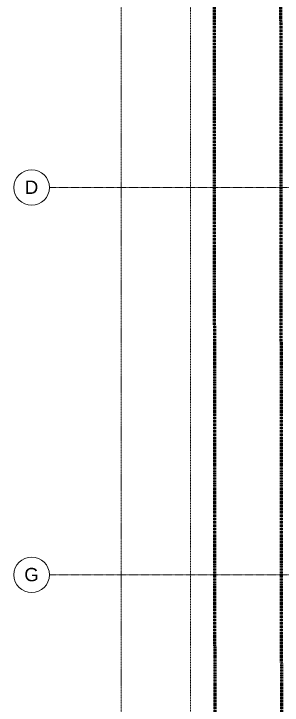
# Model space of a CAD drawing. Header units: inches. Extents: x -4169 to -1846, y 9706 to 12377.
# Drawn here: x -4168 to -3927, y 10350 to 10973 of the extents above; entities that cross this region are included whole.
import ezdxf

# ---------------------------------------------------------------- set-up
doc = ezdxf.new("R2010")
doc.units = ezdxf.units.IN
doc.header["$MEASUREMENT"] = 0
for name, pattern in [('Aligning Line 1_8_', [0.25, 0.125, -0.125]), ('Double Dash 3_8_', [1, 0.375, -0.125, 0.125, -0.125, 0.125, -0.125]), ('Grid Line 1_2_', [0.875, 0.5, -0.125, 0.125, -0.125])]:
    doc.linetypes.add(name, pattern=pattern)
for name, color, linetype, lineweight in [('0-1', 7, 'Continuous', 5), ('0-3', 147, 'Aligning Line 1_8_', 9), ('0-4', 165, 'Continuous', 5), ('C-PROP-LINE-1', 50, 'Double Dash 3_8_', 60), ('G-ANNO-SYMB-1', 147, 'Aligning Line 1_8_', 9), ('S-GRID-1', 1, 'Grid Line 1_2_', 9), ('S-GRID-IDEN', 1, 'Continuous', 9), ('S-GRID-IDEN-1', 147, 'Continuous', 9)]:
    doc.layers.add(name, color=color, linetype=linetype, lineweight=lineweight)
doc.styles.add('Arial', font='arial.ttf', dxfattribs={"height": 12})

# ---------------------------------------------------------------- blocks, each defined once
blk = doc.blocks.new('CTR - 1st Phase - Unit Layouts_rvt-1-ENLARGED RCP - 3RD FLOOR PLAN')
at = {"layer": 'G-ANNO-SYMB-1'}
blk.add_line((-4009.53, 9846.28), (-4009.53, 12240.75), dxfattribs=at)
blk = doc.blocks.new('Family - ___-1878357-ENLARGED RCP - 3RD FLOOR PLAN')
at = {"layer": 'C-PROP-LINE-1'}
for p, q in [((-3989.61, 12268.69), (-3987.01, 9767.34)), ((-3929.52, 12184.69), (-3927.1, 9853.17))]:
    blk.add_line(p, q, dxfattribs=at)
blk = doc.blocks.new('Grid - Grid Head - Circle-50561-ENLARGED RCP - 3RD FLOOR PLAN')
at = {"layer": 'S-GRID-IDEN-1'}
for start, end in [(360, 180), (180, 360)]:
    blk.add_arc((0, 0), 0.25, start, end, dxfattribs=at)
blk = doc.blocks.new('CTR - 1st Phase - Shell_rvt-1-ENLARGED RCP - 3RD FLOOR PLAN')
at = {"layer": 'G-ANNO-SYMB-1'}
blk.add_line((-4071.96, 9756.53), (-4071.96, 12280.06), dxfattribs=at)
at = {"layer": 'S-GRID-1'}
for p, q in [((-1846.46, 10816.19), (-4136.46, 10816.19)), ((-1846.46, 10467.19), (-4136.46, 10467.19))]:
    blk.add_line(p, q, dxfattribs=at)
at = {"layer": '0-3'}
blk.add_blockref('Family - ___-1878357-ENLARGED RCP - 3RD FLOOR PLAN', (0, 0), dxfattribs=at)
at = {"layer": '0-4', "xscale": 63.99999999999997, "yscale": 63.99999999999997, "zscale": 63.99999999999997, "rotation": 89.99999999999987}
for p in [(-4152.46, 10816.19), (-4152.46, 10467.19)]:
    blk.add_blockref('Grid - Grid Head - Circle-50561-ENLARGED RCP - 3RD FLOOR PLAN', p, dxfattribs=at)
at = {"layer": 'S-GRID-IDEN', "char_height": 12, "attachment_point": 1, "style": 'Arial'}
for s, insert, width in [('D', (-4158.57, 10822.44), 14.746), ('G', (-4159.06, 10473.44), 15.958)]:
    blk.add_mtext(s, dxfattribs=dict(at, insert=insert, width=width))
blk = doc.blocks.new('CTR - 1st Phase -Stairs _ Elevators_rvt-1-ENLARGED RCP - 3RD FLOOR PLAN')
at = {"layer": 'G-ANNO-SYMB-1'}
blk.add_line((-4071.96, 9706.24), (-4071.96, 12280.08), dxfattribs=at)

msp = doc.modelspace()

# ---------------------------------------------------------------- block references
at = {"layer": '0-1'}
for name in ['CTR - 1st Phase - Shell_rvt-1-ENLARGED RCP - 3RD FLOOR PLAN', 'CTR - 1st Phase -Stairs _ Elevators_rvt-1-ENLARGED RCP - 3RD FLOOR PLAN', 'CTR - 1st Phase - Unit Layouts_rvt-1-ENLARGED RCP - 3RD FLOOR PLAN']:
    msp.add_blockref(name, (0, 0), dxfattribs=at)

doc.saveas('drawing.dxf')
